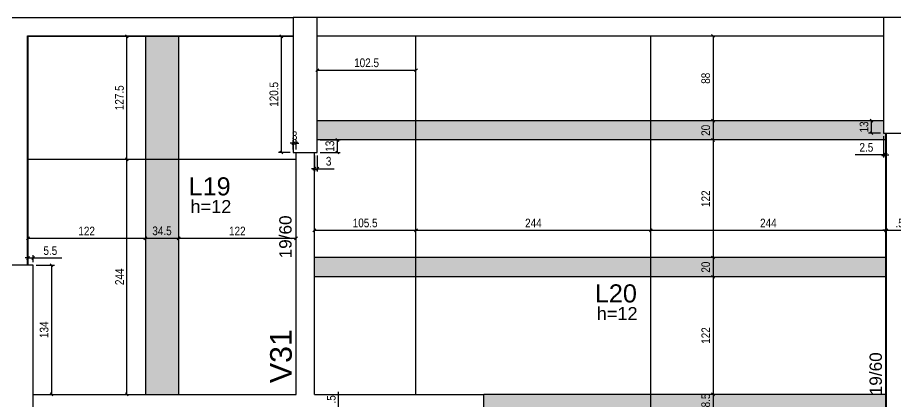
# Model space of a CAD drawing. Header units: millimetres. Extents: x 2716 to 9044, y 218 to 3839.
# Drawn here: x 4003 to 4915, y 2612 to 3010 of the extents above; entities that cross this region are included whole.
import ezdxf

# ---------------------------------------------------------------- set-up
doc = ezdxf.new("R2010")
doc.units = ezdxf.units.MM
for name, color, linetype in [('1', 3, 'Continuous'), ('212', 3, 'Continuous'), ('216', 3, 'Continuous'), ('222', 6, 'Continuous'), ('226', 4, 'Continuous'), ('233', 6, 'Continuous'), ('COTA', 2, 'Continuous'), ('Painéis', 200, 'Continuous')]:
    doc.layers.add(name, color=color, linetype=linetype)
doc.layers.add('Hachura', color=251, linetype='Continuous', lineweight=9)
doc.styles.add('COTA TECNICA-50', font='techl___.ttf', dxfattribs={"height": 9})
doc.styles.get("Standard").update_dxf_attribs({"font": 'arial.ttf'})
doc.dimstyles.new('COTA PAINEL-50', dxfattribs={"dimtxt": 9, "dimasz": 3, "dimexe": 3, "dimexo": 3, "dimgap": 3, "dimtad": 1, "dimdec": 1, "dimzin": 12, "dimdsep": 46, "dimtxsty": 'COTA TECNICA-50', "dimblk1": 'OBLIQUE', "dimblk2": 'OBLIQUE', "dimsah": 1, "dimcen": 0.9, "dimclrd": 4, "dimclre": 4, "dimclrt": 240, "dimadec": 1, "dimazin": 3, "dimtfac": 1, "dimtdec": 1, "dimtmove": 0, "dimatfit": 3, "dimfxl": 1, "dimtolj": 1, "dimtzin": 12, "dimarcsym": 0})

# ---------------------------------------------------------------- blocks, each defined once
blk = doc.blocks.new('_Oblique')
at = {"color": 0, "linetype": 'ByBlock', "lineweight": -2}
blk.add_line((-0.5, -0.5), (0.5, 0.5), dxfattribs=at)
blk = doc.blocks.new('*D11')
at = {"layer": 'COTA', "color": 4, "lineweight": -2, "transparency": 16777216}
blk.add_line((4013.78, 2780.87), (4135.78, 2780.87), dxfattribs=at)
at = {"layer": 'Defpoints', "color": 0, "transparency": 16777216}
for p in [(4013.78, 2780.87), (4135.78, 2780.87), (4135.78, 2780.87)]:
    blk.add_point(p, dxfattribs=at)
at = {"layer": 'COTA', "color": 4, "lineweight": -2, "transparency": 16777216, "xscale": 3, "yscale": 3, "zscale": 3, "rotation": 180}
blk.add_blockref('_Oblique', (4013.78, 2780.87), dxfattribs=at)
at = {"layer": 'COTA', "color": 4, "lineweight": -2, "transparency": 16777216, "xscale": 3, "yscale": 3, "zscale": 3}
blk.add_blockref('_Oblique', (4135.78, 2780.87), dxfattribs=at)
at = {"layer": 'COTA', "color": 240, "transparency": 16777216, "insert": (4074.78, 2788.43), "char_height": 9, "attachment_point": 5, "style": 'COTA TECNICA-50'}
blk.add_mtext('\\A1;122', dxfattribs=at)
blk = doc.blocks.new('*D12')
at = {"layer": 'COTA', "color": 4, "lineweight": -2, "transparency": 16777216}
blk.add_line((4135.78, 2780.87), (4170.28, 2780.87), dxfattribs=at)
at = {"layer": 'Defpoints', "color": 0, "transparency": 16777216}
for p in [(4135.78, 2780.87), (4170.28, 2780.87), (4170.28, 2780.87)]:
    blk.add_point(p, dxfattribs=at)
at = {"layer": 'COTA', "color": 4, "lineweight": -2, "transparency": 16777216, "xscale": 3, "yscale": 3, "zscale": 3, "rotation": 180}
blk.add_blockref('_Oblique', (4135.78, 2780.87), dxfattribs=at)
at = {"layer": 'COTA', "color": 4, "lineweight": -2, "transparency": 16777216, "xscale": 3, "yscale": 3, "zscale": 3}
blk.add_blockref('_Oblique', (4170.28, 2780.87), dxfattribs=at)
at = {"layer": 'COTA', "color": 240, "transparency": 16777216, "insert": (4153.03, 2788.57), "char_height": 9, "attachment_point": 5, "style": 'COTA TECNICA-50'}
blk.add_mtext('\\A1;34.5', dxfattribs=at)
blk = doc.blocks.new('*D13')
at = {"layer": 'COTA', "color": 4, "lineweight": -2, "transparency": 16777216}
blk.add_line((4170.28, 2780.87), (4292.28, 2780.87), dxfattribs=at)
at = {"layer": 'Defpoints', "color": 0, "transparency": 16777216}
for p in [(4170.28, 2780.87), (4292.28, 2780.87), (4292.28, 2780.87)]:
    blk.add_point(p, dxfattribs=at)
at = {"layer": 'COTA', "color": 4, "lineweight": -2, "transparency": 16777216, "xscale": 3, "yscale": 3, "zscale": 3, "rotation": 180}
blk.add_blockref('_Oblique', (4170.28, 2780.87), dxfattribs=at)
at = {"layer": 'COTA', "color": 4, "lineweight": -2, "transparency": 16777216, "xscale": 3, "yscale": 3, "zscale": 3}
blk.add_blockref('_Oblique', (4292.28, 2780.87), dxfattribs=at)
at = {"layer": 'COTA', "color": 240, "transparency": 16777216, "insert": (4231.28, 2788.43), "char_height": 9, "attachment_point": 5, "style": 'COTA TECNICA-50'}
blk.add_mtext('\\A1;122', dxfattribs=at)
blk = doc.blocks.new('*D96')
at = {"layer": 'COTA', "color": 4, "lineweight": -2, "transparency": 16777216}
for p, q in [((4013.78, 2755.94), (4013.78, 2763.48)), ((4019.28, 2755.94), (4019.28, 2763.48)), ((4013.78, 2760.48), (4010.78, 2760.48)), ((4013.78, 2760.48), (4019.28, 2760.48)), ((4019.28, 2760.48), (4048.85, 2760.48))]:
    blk.add_line(p, q, dxfattribs=at)
at = {"layer": 'Defpoints', "color": 0, "transparency": 16777216}
for p in [(4019.28, 2760.48), (4013.78, 2752.94), (4019.28, 2752.94)]:
    blk.add_point(p, dxfattribs=at)
at = {"layer": 'COTA', "color": 4, "lineweight": -2, "transparency": 16777216, "xscale": 3, "yscale": 3, "zscale": 3}
blk.add_blockref('_Oblique', (4013.78, 2760.48), dxfattribs=at)
at = {"layer": 'COTA', "color": 4, "lineweight": -2, "transparency": 16777216, "xscale": 3, "yscale": 3, "zscale": 3, "rotation": 180}
blk.add_blockref('_Oblique', (4019.28, 2760.48), dxfattribs=at)
at = {"layer": 'COTA', "color": 240, "transparency": 16777216, "insert": (4037.06, 2768.08), "char_height": 9, "attachment_point": 5, "style": 'COTA TECNICA-50'}
blk.add_mtext('\\A1;5.5', dxfattribs=at)
blk = doc.blocks.new('*D97')
at = {"layer": 'COTA', "color": 4, "lineweight": -2, "transparency": 16777216}
for p, q in [((4022.28, 2752.94), (4041.32, 2752.94)), ((4038.32, 2752.94), (4038.32, 2618.94)), ((4022.28, 2618.94), (4041.32, 2618.94))]:
    blk.add_line(p, q, dxfattribs=at)
at = {"layer": 'Defpoints', "color": 0, "transparency": 16777216}
for p in [(4019.28, 2752.94), (4019.28, 2618.94), (4038.32, 2618.94)]:
    blk.add_point(p, dxfattribs=at)
at = {"layer": 'COTA', "color": 4, "lineweight": -2, "transparency": 16777216, "xscale": 3, "yscale": 3, "zscale": 3}
for p, rotation in [((4038.32, 2752.94), 90), ((4038.32, 2618.94), 270)]:
    blk.add_blockref('_Oblique', p, dxfattribs=dict(at, rotation=rotation))
at = {"layer": 'COTA', "color": 240, "transparency": 16777216, "insert": (4030.62, 2685.94), "char_height": 9, "attachment_point": 5, "rotation": 90, "style": 'COTA TECNICA-50'}
blk.add_mtext('\\A1;134', dxfattribs=at)
blk = doc.blocks.new('*D98')
at = {"layer": 'COTA', "color": 4, "lineweight": -2, "transparency": 16777216}
for p, q in [((4286.28, 2990.44), (4273.91, 2990.44)), ((4276.91, 2990.44), (4276.91, 2869.94)), ((4286.28, 2869.94), (4273.91, 2869.94))]:
    blk.add_line(p, q, dxfattribs=at)
at = {"layer": 'Defpoints', "color": 0, "transparency": 16777216}
for p in [(4289.28, 2990.44), (4276.91, 2869.94), (4289.28, 2869.94)]:
    blk.add_point(p, dxfattribs=at)
at = {"layer": 'COTA', "color": 4, "lineweight": -2, "transparency": 16777216, "xscale": 3, "yscale": 3, "zscale": 3}
for p, rotation in [((4276.91, 2990.44), 90), ((4276.91, 2869.94), 270)]:
    blk.add_blockref('_Oblique', p, dxfattribs=dict(at, rotation=rotation))
at = {"layer": 'COTA', "color": 240, "transparency": 16777216, "insert": (4269.31, 2930.19), "char_height": 9, "attachment_point": 5, "rotation": 90, "style": 'COTA TECNICA-50'}
blk.add_mtext('\\A1;120.5', dxfattribs=at)
blk = doc.blocks.new('*D99')
at = {"layer": 'COTA', "color": 4, "lineweight": -2, "transparency": 16777216}
for p, q in [((4289.28, 2872.94), (4289.28, 2882.62)), ((4292.28, 2872.94), (4292.28, 2882.62)), ((4289.28, 2879.62), (4286.28, 2879.62)), ((4292.28, 2879.62), (4289.28, 2879.62)), ((4292.28, 2879.62), (4295.28, 2879.62))]:
    blk.add_line(p, q, dxfattribs=at)
at = {"layer": 'Defpoints', "color": 0, "transparency": 16777216}
for p in [(4289.28, 2879.62), (4289.28, 2869.94), (4292.28, 2869.94)]:
    blk.add_point(p, dxfattribs=at)
at = {"layer": 'COTA', "color": 4, "lineweight": -2, "transparency": 16777216, "xscale": 3, "yscale": 3, "zscale": 3}
blk.add_blockref('_Oblique', (4289.28, 2879.62), dxfattribs=at)
at = {"layer": 'COTA', "color": 4, "lineweight": -2, "transparency": 16777216, "xscale": 3, "yscale": 3, "zscale": 3, "rotation": 180}
blk.add_blockref('_Oblique', (4292.28, 2879.62), dxfattribs=at)
at = {"layer": 'COTA', "color": 240, "transparency": 16777216, "insert": (4290.78, 2887.31), "char_height": 9, "attachment_point": 5, "style": 'COTA TECNICA-50'}
blk.add_mtext('\\A1;3', dxfattribs=at)
blk = doc.blocks.new('*D100')
at = {"layer": 'COTA', "color": 4, "lineweight": -2, "transparency": 16777216}
blk.add_line((4116.48, 2618.94), (4116.48, 2862.94), dxfattribs=at)
at = {"layer": 'Defpoints', "color": 0, "transparency": 16777216}
for p in [(4116.48, 2862.94), (4116.48, 2862.94), (4116.48, 2618.94)]:
    blk.add_point(p, dxfattribs=at)
at = {"layer": 'COTA', "color": 4, "lineweight": -2, "transparency": 16777216, "xscale": 3, "yscale": 3, "zscale": 3}
for p, rotation in [((4116.48, 2862.94), 90), ((4116.48, 2618.94), 270)]:
    blk.add_blockref('_Oblique', p, dxfattribs=dict(at, rotation=rotation))
at = {"layer": 'COTA', "color": 240, "transparency": 16777216, "insert": (4108.91, 2740.94), "char_height": 9, "attachment_point": 5, "rotation": 90, "style": 'COTA TECNICA-50'}
blk.add_mtext('\\A1;244', dxfattribs=at)
blk = doc.blocks.new('*D101')
at = {"layer": 'COTA', "color": 4, "lineweight": -2, "transparency": 16777216}
blk.add_line((4116.48, 2862.94), (4116.48, 2990.44), dxfattribs=at)
at = {"layer": 'Defpoints', "color": 0, "transparency": 16777216}
for p in [(4116.48, 2990.44), (4116.48, 2990.44), (4116.48, 2862.94)]:
    blk.add_point(p, dxfattribs=at)
at = {"layer": 'COTA', "color": 4, "lineweight": -2, "transparency": 16777216, "xscale": 3, "yscale": 3, "zscale": 3}
for p, rotation in [((4116.48, 2990.44), 90), ((4116.48, 2862.94), 270)]:
    blk.add_blockref('_Oblique', p, dxfattribs=dict(at, rotation=rotation))
at = {"layer": 'COTA', "color": 240, "transparency": 16777216, "insert": (4108.88, 2926.69), "char_height": 9, "attachment_point": 5, "rotation": 90, "style": 'COTA TECNICA-50'}
blk.add_mtext('\\A1;127.5', dxfattribs=at)
blk = doc.blocks.new('*D43')
at = {"layer": 'COTA', "color": 4, "lineweight": -2, "transparency": 16777216}
for p, q in [((4336.48, 2599.94), (4336.48, 2621.53)), ((4336.48, 2599.47), (4336.48, 2599.94)), ((4336.48, 2599.47), (4336.48, 2596.47))]:
    blk.add_line(p, q, dxfattribs=at)
at = {"layer": 'Defpoints', "color": 0, "transparency": 16777216}
for p in [(4336.48, 2599.94), (4336.48, 2599.94), (4336.48, 2599.47)]:
    blk.add_point(p, dxfattribs=at)
at = {"layer": 'COTA', "color": 4, "lineweight": -2, "transparency": 16777216, "xscale": 3, "yscale": 3, "zscale": 3}
for p, rotation in [((4336.48, 2599.94), 270), ((4336.48, 2599.47), 90)]:
    blk.add_blockref('_Oblique', p, dxfattribs=dict(at, rotation=rotation))
at = {"layer": 'COTA', "color": 240, "transparency": 16777216, "insert": (4328.88, 2613.74), "char_height": 9, "attachment_point": 5, "rotation": 90, "style": 'COTA TECNICA-50'}
blk.add_mtext('\\A1;.5', dxfattribs=at)
blk = doc.blocks.new('*D225')
at = {"layer": 'COTA', "color": 4, "lineweight": -2, "transparency": 16777216}
for p, q in [((4317.28, 2882.94), (4338.13, 2882.94)), ((4335.13, 2882.94), (4335.13, 2869.94)), ((4317.28, 2869.94), (4338.13, 2869.94))]:
    blk.add_line(p, q, dxfattribs=at)
at = {"layer": 'Defpoints', "color": 0, "transparency": 16777216}
for p in [(4314.28, 2882.94), (4314.28, 2869.94), (4335.13, 2869.94)]:
    blk.add_point(p, dxfattribs=at)
at = {"layer": 'COTA', "color": 4, "lineweight": -2, "transparency": 16777216, "xscale": 3, "yscale": 3, "zscale": 3}
for p, rotation in [((4335.13, 2882.94), 90), ((4335.13, 2869.94), 270)]:
    blk.add_blockref('_Oblique', p, dxfattribs=dict(at, rotation=rotation))
at = {"layer": 'COTA', "color": 240, "transparency": 16777216, "insert": (4327.43, 2876.44), "char_height": 9, "attachment_point": 5, "rotation": 90, "style": 'COTA TECNICA-50'}
blk.add_mtext('\\A1;13', dxfattribs=at)
blk = doc.blocks.new('*D226')
at = {"layer": 'COTA', "color": 4, "lineweight": -2, "transparency": 16777216}
for p, q in [((4311.28, 2866.94), (4311.28, 2850.12)), ((4314.28, 2866.94), (4314.28, 2850.12)), ((4311.28, 2853.12), (4308.28, 2853.12)), ((4311.28, 2853.12), (4314.28, 2853.12)), ((4314.28, 2853.12), (4331.98, 2853.12))]:
    blk.add_line(p, q, dxfattribs=at)
at = {"layer": 'Defpoints', "color": 0, "transparency": 16777216}
for p in [(4311.28, 2869.94), (4314.28, 2869.94), (4314.28, 2853.12)]:
    blk.add_point(p, dxfattribs=at)
at = {"layer": 'COTA', "color": 4, "lineweight": -2, "transparency": 16777216, "xscale": 3, "yscale": 3, "zscale": 3}
blk.add_blockref('_Oblique', (4311.28, 2853.12), dxfattribs=at)
at = {"layer": 'COTA', "color": 4, "lineweight": -2, "transparency": 16777216, "xscale": 3, "yscale": 3, "zscale": 3, "rotation": 180}
blk.add_blockref('_Oblique', (4314.28, 2853.12), dxfattribs=at)
at = {"layer": 'COTA', "color": 240, "transparency": 16777216, "insert": (4326.13, 2860.82), "char_height": 9, "attachment_point": 5, "style": 'COTA TECNICA-50'}
blk.add_mtext('\\A1;3', dxfattribs=at)
blk = doc.blocks.new('*D227')
at = {"layer": 'COTA', "color": 4, "lineweight": -2, "transparency": 16777216}
for p, q in [((4899.28, 2902.94), (4886.86, 2902.94)), ((4889.86, 2889.94), (4889.86, 2902.94)), ((4899.28, 2889.94), (4886.86, 2889.94))]:
    blk.add_line(p, q, dxfattribs=at)
at = {"layer": 'Defpoints', "color": 0, "transparency": 16777216}
for p in [(4889.86, 2902.94), (4902.28, 2902.94), (4902.28, 2889.94)]:
    blk.add_point(p, dxfattribs=at)
at = {"layer": 'COTA', "color": 4, "lineweight": -2, "transparency": 16777216, "xscale": 3, "yscale": 3, "zscale": 3}
for p, rotation in [((4889.86, 2902.94), 90), ((4889.86, 2889.94), 270)]:
    blk.add_blockref('_Oblique', p, dxfattribs=dict(at, rotation=rotation))
at = {"layer": 'COTA', "color": 240, "transparency": 16777216, "insert": (4882.17, 2896.44), "char_height": 9, "attachment_point": 5, "rotation": 90, "style": 'COTA TECNICA-50'}
blk.add_mtext('\\A1;13', dxfattribs=at)
blk = doc.blocks.new('*D228')
at = {"layer": 'COTA', "color": 4, "lineweight": -2, "transparency": 16777216}
for p, q in [((4902.28, 2886.94), (4902.28, 2864.59)), ((4904.78, 2886.94), (4904.78, 2864.59)), ((4902.28, 2867.59), (4872.92, 2867.59)), ((4904.78, 2867.59), (4902.28, 2867.59)), ((4904.78, 2867.59), (4907.78, 2867.59))]:
    blk.add_line(p, q, dxfattribs=at)
at = {"layer": 'Defpoints', "color": 0, "transparency": 16777216}
for p in [(4902.28, 2889.94), (4904.78, 2889.94), (4902.28, 2867.59)]:
    blk.add_point(p, dxfattribs=at)
at = {"layer": 'COTA', "color": 4, "lineweight": -2, "transparency": 16777216, "xscale": 3, "yscale": 3, "zscale": 3}
blk.add_blockref('_Oblique', (4902.28, 2867.59), dxfattribs=at)
at = {"layer": 'COTA', "color": 4, "lineweight": -2, "transparency": 16777216, "xscale": 3, "yscale": 3, "zscale": 3, "rotation": 180}
blk.add_blockref('_Oblique', (4904.78, 2867.59), dxfattribs=at)
at = {"layer": 'COTA', "color": 240, "transparency": 16777216, "insert": (4884.6, 2875.19), "char_height": 9, "attachment_point": 5, "style": 'COTA TECNICA-50'}
blk.add_mtext('\\A1;2.5', dxfattribs=at)
blk = doc.blocks.new('*D229')
at = {"layer": 'COTA', "color": 4, "lineweight": -2, "transparency": 16777216}
blk.add_line((4725.35, 2990.94), (4725.35, 2902.94), dxfattribs=at)
at = {"layer": 'Defpoints', "color": 0, "transparency": 16777216}
for p in [(4725.35, 2990.94), (4725.35, 2902.94), (4725.35, 2902.94)]:
    blk.add_point(p, dxfattribs=at)
at = {"layer": 'COTA', "color": 4, "lineweight": -2, "transparency": 16777216, "xscale": 3, "yscale": 3, "zscale": 3}
for p, rotation in [((4725.35, 2990.94), 90), ((4725.35, 2902.94), 270)]:
    blk.add_blockref('_Oblique', p, dxfattribs=dict(at, rotation=rotation))
at = {"layer": 'COTA', "color": 240, "transparency": 16777216, "insert": (4717.76, 2946.94), "char_height": 9, "attachment_point": 5, "rotation": 90, "style": 'COTA TECNICA-50'}
blk.add_mtext('\\A1;88', dxfattribs=at)
blk = doc.blocks.new('*D230')
at = {"layer": 'COTA', "color": 4, "lineweight": -2, "transparency": 16777216}
blk.add_line((4725.35, 2902.94), (4725.35, 2882.94), dxfattribs=at)
at = {"layer": 'Defpoints', "color": 0, "transparency": 16777216}
for p in [(4725.35, 2902.94), (4725.35, 2882.94), (4725.35, 2882.94)]:
    blk.add_point(p, dxfattribs=at)
at = {"layer": 'COTA', "color": 4, "lineweight": -2, "transparency": 16777216, "xscale": 3, "yscale": 3, "zscale": 3}
for p, rotation in [((4725.35, 2902.94), 90), ((4725.35, 2882.94), 270)]:
    blk.add_blockref('_Oblique', p, dxfattribs=dict(at, rotation=rotation))
at = {"layer": 'COTA', "color": 240, "transparency": 16777216, "insert": (4717.76, 2892.94), "char_height": 9, "attachment_point": 5, "rotation": 90, "style": 'COTA TECNICA-50'}
blk.add_mtext('\\A1;20', dxfattribs=at)
blk = doc.blocks.new('*D231')
at = {"layer": 'COTA', "color": 4, "lineweight": -2, "transparency": 16777216}
blk.add_line((4725.35, 2882.94), (4725.35, 2760.94), dxfattribs=at)
at = {"layer": 'Defpoints', "color": 0, "transparency": 16777216}
for p in [(4725.35, 2882.94), (4725.35, 2760.94), (4725.35, 2760.94)]:
    blk.add_point(p, dxfattribs=at)
at = {"layer": 'COTA', "color": 4, "lineweight": -2, "transparency": 16777216, "xscale": 3, "yscale": 3, "zscale": 3}
for p, rotation in [((4725.35, 2882.94), 90), ((4725.35, 2760.94), 270)]:
    blk.add_blockref('_Oblique', p, dxfattribs=dict(at, rotation=rotation))
at = {"layer": 'COTA', "color": 240, "transparency": 16777216, "insert": (4717.79, 2821.94), "char_height": 9, "attachment_point": 5, "rotation": 90, "style": 'COTA TECNICA-50'}
blk.add_mtext('\\A1;122', dxfattribs=at)
blk = doc.blocks.new('*D232')
at = {"layer": 'COTA', "color": 4, "lineweight": -2, "transparency": 16777216}
blk.add_line((4725.35, 2760.94), (4725.35, 2740.94), dxfattribs=at)
at = {"layer": 'Defpoints', "color": 0, "transparency": 16777216}
for p in [(4725.35, 2760.94), (4725.35, 2740.94), (4725.35, 2740.94)]:
    blk.add_point(p, dxfattribs=at)
at = {"layer": 'COTA', "color": 4, "lineweight": -2, "transparency": 16777216, "xscale": 3, "yscale": 3, "zscale": 3}
for p, rotation in [((4725.35, 2760.94), 90), ((4725.35, 2740.94), 270)]:
    blk.add_blockref('_Oblique', p, dxfattribs=dict(at, rotation=rotation))
at = {"layer": 'COTA', "color": 240, "transparency": 16777216, "insert": (4717.76, 2750.94), "char_height": 9, "attachment_point": 5, "rotation": 90, "style": 'COTA TECNICA-50'}
blk.add_mtext('\\A1;20', dxfattribs=at)
blk = doc.blocks.new('*D233')
at = {"layer": 'COTA', "color": 4, "lineweight": -2, "transparency": 16777216}
blk.add_line((4725.35, 2740.94), (4725.35, 2618.94), dxfattribs=at)
at = {"layer": 'Defpoints', "color": 0, "transparency": 16777216}
for p in [(4725.35, 2740.94), (4725.35, 2618.94), (4725.35, 2618.94)]:
    blk.add_point(p, dxfattribs=at)
at = {"layer": 'COTA', "color": 4, "lineweight": -2, "transparency": 16777216, "xscale": 3, "yscale": 3, "zscale": 3}
for p, rotation in [((4725.35, 2740.94), 90), ((4725.35, 2618.94), 270)]:
    blk.add_blockref('_Oblique', p, dxfattribs=dict(at, rotation=rotation))
at = {"layer": 'COTA', "color": 240, "transparency": 16777216, "insert": (4717.79, 2679.94), "char_height": 9, "attachment_point": 5, "rotation": 90, "style": 'COTA TECNICA-50'}
blk.add_mtext('\\A1;122', dxfattribs=at)
blk = doc.blocks.new('*D234')
at = {"layer": 'COTA', "color": 4, "lineweight": -2, "transparency": 16777216}
blk.add_line((4725.35, 2618.94), (4725.35, 2600.44), dxfattribs=at)
at = {"layer": 'Defpoints', "color": 0, "transparency": 16777216}
for p in [(4725.35, 2618.94), (4725.35, 2600.44), (4725.35, 2600.44)]:
    blk.add_point(p, dxfattribs=at)
at = {"layer": 'COTA', "color": 4, "lineweight": -2, "transparency": 16777216, "xscale": 3, "yscale": 3, "zscale": 3}
for p, rotation in [((4725.35, 2618.94), 90), ((4725.35, 2600.44), 270)]:
    blk.add_blockref('_Oblique', p, dxfattribs=dict(at, rotation=rotation))
at = {"layer": 'COTA', "color": 240, "transparency": 16777216, "insert": (4717.73, 2609.69), "char_height": 9, "attachment_point": 5, "rotation": 90, "style": 'COTA TECNICA-50'}
blk.add_mtext('\\A1;18.5', dxfattribs=at)
blk = doc.blocks.new('*D238')
at = {"layer": 'COTA', "color": 4, "lineweight": -2, "transparency": 16777216}
blk.add_line((4311.28, 2789.16), (4416.78, 2789.16), dxfattribs=at)
at = {"layer": 'Defpoints', "color": 0, "transparency": 16777216}
for p in [(4311.28, 2789.16), (4416.78, 2789.16), (4416.78, 2789.16)]:
    blk.add_point(p, dxfattribs=at)
at = {"layer": 'COTA', "color": 4, "lineweight": -2, "transparency": 16777216, "xscale": 3, "yscale": 3, "zscale": 3, "rotation": 180}
blk.add_blockref('_Oblique', (4311.28, 2789.16), dxfattribs=at)
at = {"layer": 'COTA', "color": 4, "lineweight": -2, "transparency": 16777216, "xscale": 3, "yscale": 3, "zscale": 3}
blk.add_blockref('_Oblique', (4416.78, 2789.16), dxfattribs=at)
at = {"layer": 'COTA', "color": 240, "transparency": 16777216, "insert": (4364.03, 2796.76), "char_height": 9, "attachment_point": 5, "style": 'COTA TECNICA-50'}
blk.add_mtext('\\A1;105.5', dxfattribs=at)
blk = doc.blocks.new('*D239')
at = {"layer": 'COTA', "color": 4, "lineweight": -2, "transparency": 16777216}
blk.add_line((4416.78, 2789.16), (4660.78, 2789.16), dxfattribs=at)
at = {"layer": 'Defpoints', "color": 0, "transparency": 16777216}
for p in [(4416.78, 2789.16), (4660.78, 2789.16), (4660.78, 2789.16)]:
    blk.add_point(p, dxfattribs=at)
at = {"layer": 'COTA', "color": 4, "lineweight": -2, "transparency": 16777216, "xscale": 3, "yscale": 3, "zscale": 3, "rotation": 180}
blk.add_blockref('_Oblique', (4416.78, 2789.16), dxfattribs=at)
at = {"layer": 'COTA', "color": 4, "lineweight": -2, "transparency": 16777216, "xscale": 3, "yscale": 3, "zscale": 3}
blk.add_blockref('_Oblique', (4660.78, 2789.16), dxfattribs=at)
at = {"layer": 'COTA', "color": 240, "transparency": 16777216, "insert": (4538.78, 2796.73), "char_height": 9, "attachment_point": 5, "style": 'COTA TECNICA-50'}
blk.add_mtext('\\A1;244', dxfattribs=at)
blk = doc.blocks.new('*D240')
at = {"layer": 'COTA', "color": 4, "lineweight": -2, "transparency": 16777216}
blk.add_line((4660.78, 2789.16), (4904.78, 2789.16), dxfattribs=at)
at = {"layer": 'Defpoints', "color": 0, "transparency": 16777216}
for p in [(4660.78, 2789.16), (4904.78, 2789.16), (4904.78, 2789.16)]:
    blk.add_point(p, dxfattribs=at)
at = {"layer": 'COTA', "color": 4, "lineweight": -2, "transparency": 16777216, "xscale": 3, "yscale": 3, "zscale": 3, "rotation": 180}
blk.add_blockref('_Oblique', (4660.78, 2789.16), dxfattribs=at)
at = {"layer": 'COTA', "color": 4, "lineweight": -2, "transparency": 16777216, "xscale": 3, "yscale": 3, "zscale": 3}
blk.add_blockref('_Oblique', (4904.78, 2789.16), dxfattribs=at)
at = {"layer": 'COTA', "color": 240, "transparency": 16777216, "insert": (4782.78, 2796.73), "char_height": 9, "attachment_point": 5, "style": 'COTA TECNICA-50'}
blk.add_mtext('\\A1;244', dxfattribs=at)
blk = doc.blocks.new('*D241')
at = {"layer": 'COTA', "color": 4, "lineweight": -2, "transparency": 16777216}
for p, q in [((4904.78, 2789.16), (4901.78, 2789.16)), ((4904.78, 2789.16), (4905.28, 2789.16)), ((4905.28, 2789.16), (4926.87, 2789.16))]:
    blk.add_line(p, q, dxfattribs=at)
at = {"layer": 'Defpoints', "color": 0, "transparency": 16777216}
for p in [(4904.78, 2789.16), (4905.28, 2789.16), (4905.28, 2789.16)]:
    blk.add_point(p, dxfattribs=at)
at = {"layer": 'COTA', "color": 4, "lineweight": -2, "transparency": 16777216, "xscale": 3, "yscale": 3, "zscale": 3}
blk.add_blockref('_Oblique', (4904.78, 2789.16), dxfattribs=at)
at = {"layer": 'COTA', "color": 4, "lineweight": -2, "transparency": 16777216, "xscale": 3, "yscale": 3, "zscale": 3, "rotation": 180}
blk.add_blockref('_Oblique', (4905.28, 2789.16), dxfattribs=at)
at = {"layer": 'COTA', "color": 240, "transparency": 16777216, "insert": (4919.08, 2796.76), "char_height": 9, "attachment_point": 5, "style": 'COTA TECNICA-50'}
blk.add_mtext('\\A1;.5', dxfattribs=at)
blk = doc.blocks.new('*D242')
at = {"layer": 'COTA', "color": 4, "lineweight": -2, "transparency": 16777216}
blk.add_line((4314.28, 2955.4), (4416.78, 2955.4), dxfattribs=at)
at = {"layer": 'Defpoints', "color": 0, "transparency": 16777216}
for p in [(4314.28, 2955.4), (4416.78, 2955.4), (4416.78, 2955.4)]:
    blk.add_point(p, dxfattribs=at)
at = {"layer": 'COTA', "color": 4, "lineweight": -2, "transparency": 16777216, "xscale": 3, "yscale": 3, "zscale": 3, "rotation": 180}
blk.add_blockref('_Oblique', (4314.28, 2955.4), dxfattribs=at)
at = {"layer": 'COTA', "color": 4, "lineweight": -2, "transparency": 16777216, "xscale": 3, "yscale": 3, "zscale": 3}
blk.add_blockref('_Oblique', (4416.78, 2955.4), dxfattribs=at)
at = {"layer": 'COTA', "color": 240, "transparency": 16777216, "insert": (4365.53, 2963), "char_height": 9, "attachment_point": 5, "style": 'COTA TECNICA-50'}
blk.add_mtext('\\A1;102.5', dxfattribs=at)

msp = doc.modelspace()

# ---------------------------------------------------------------- hatches: boundary and pattern name
at = {"layer": 'Hachura', "linetype": 'ByBlock'}
h = msp.add_hatch(color=256, dxfattribs=at)
h.dxf.hatch_style = 1
h.paths.add_polyline_path([(4170.28, 2618.94), (4135.78, 2618.94), (4135.78, 2990.44), (4170.28, 2990.44)])
h = msp.add_hatch(color=256, dxfattribs=at)
h.dxf.hatch_style = 1
h.paths.add_polyline_path([(4904.78, 2889.94), (4902.28, 2889.94), (4902.28, 2902.94), (4314.28, 2902.94), (4314.28, 2882.94), (4904.78, 2882.94)])
h = msp.add_hatch(color=256, dxfattribs=at)
h.dxf.hatch_style = 1
h.paths.add_polyline_path([(4311.28, 2740.94), (4904.78, 2740.94), (4904.78, 2760.94), (4311.28, 2760.94)])
h = msp.add_hatch(color=256, dxfattribs=at)
h.dxf.hatch_style = 1
h.paths.add_polyline_path([(4904.78, 2600.44), (4904.78, 2618.84), (4487.28, 2618.84), (4487.28, 2600.44)])

# ---------------------------------------------------------------- linework, layer by layer
at = {"layer": '1'}
for p, q in [((3508.28, 3009.94), (4289.28, 3009.94)), ((4013.28, 2752.94), (4013.28, 2990.94)), ((4013.28, 2990.94), (4289.28, 2990.94)), ((4314.28, 2990.94), (4902.28, 2990.94)), ((4292.28, 2618.84), (4292.28, 2869.94)), ((4311.28, 2618.84), (4311.28, 2869.94)), ((4019.28, 2618.94), (4292.28, 2618.94)), ((4311.28, 2618.94), (4487.28, 2618.94))]:
    msp.add_line(p, q, dxfattribs=at)
for points in [[(4902.28, 3009.94), (4314.28, 3009.94)], [(4905.28, 2889.94), (4905.28, 2477.94)], [(4487.28, 2477.94), (4487.28, 2618.84)]]:
    msp.add_lwpolyline(points, dxfattribs=at)
at = {"layer": '222'}
for points in [[(4289.28, 2869.94), (4314.28, 2869.94), (4314.28, 3009.94), (4289.28, 3009.94), (4289.28, 2869.94)], [(4902.28, 2889.94), (4927.28, 2889.94), (4927.28, 3009.94), (4902.28, 3009.94), (4902.28, 2889.94)], [(3994.28, 2587.94), (4019.28, 2587.94), (4019.28, 2752.94), (3994.28, 2752.94), (3994.28, 2587.94)]]:
    msp.add_lwpolyline(points, dxfattribs=at)
at = {"layer": 'Painéis'}
for p, q in [((4416.78, 2618.94), (4416.78, 2990.94)), ((4660.78, 2478.44), (4660.78, 2990.94)), ((4013.78, 2990.44), (4013.78, 2752.94)), ((4289.28, 2990.44), (4013.78, 2990.44)), ((4135.78, 2990.44), (4135.78, 2618.94)), ((4170.28, 2990.44), (4170.28, 2618.94)), ((4902.28, 2902.94), (4314.28, 2902.94)), ((4904.78, 2882.94), (4314.28, 2882.94)), ((4904.78, 2478.44), (4904.78, 2889.94)), ((4013.78, 2862.94), (4292.28, 2862.94)), ((4904.78, 2760.94), (4311.28, 2760.94)), ((4904.78, 2740.94), (4311.28, 2740.94)), ((4904.78, 2618.94), (4487.28, 2618.94))]:
    msp.add_line(p, q, dxfattribs=at)

# ---------------------------------------------------------------- texts
at = {"layer": '212'}
for p in [(4287.6, 2760.03), (4900.67, 2618)]:
    msp.add_text('19/60', height=12.75, rotation=90, dxfattribs=at).set_placement(p)
at = {"layer": '216'}
for p in [(4182.58, 2807.07), (4604.51, 2696.01)]:
    msp.add_text('h=12', height=13.5, dxfattribs=at).set_placement(p)
at = {"layer": '226'}
for s, p in [('L19', (4180.66, 2825.4)), ('L20', (4602.58, 2714.33))]:
    msp.add_text(s, height=18.75, dxfattribs=at).set_placement(p)
at = {"layer": '233'}
msp.add_text('V31', height=22.5, rotation=90, dxfattribs=at).set_placement((4287.82, 2630.59))

# ---------------------------------------------------------------- dimensions: what is measured, and where the dimension line sits
at = {"layer": 'COTA'}
for base, p1, p2, picture, middle in [((4116.48, 2990.44), (4116.48, 2862.94), (4116.48, 2990.44), '*D101', (4108.88, 2926.69)), ((4276.91, 2869.94), (4289.28, 2990.44), (4289.28, 2869.94), '*D98', (4269.31, 2930.19)), ((4725.35, 2902.94), (4725.35, 2990.94), (4725.35, 2902.94), '*D229', (4717.76, 2946.94)), ((4116.48, 2862.94), (4116.48, 2618.94), (4116.48, 2862.94), '*D100', (4108.91, 2740.94)), ((4038.32, 2618.94), (4019.28, 2752.94), (4019.28, 2618.94), '*D97', (4030.62, 2685.94)), ((4336.48, 2599.94), (4336.48, 2599.47), (4336.48, 2599.94), '*D43', (4328.88, 2613.74))]:
    dim = msp.add_linear_dim(base=base, p1=p1, p2=p2, angle=90, dimstyle='COTA PAINEL-50', dxfattribs=at)
    dim.commit()
    dim.dimension.update_dxf_attribs({"geometry": picture, "text_midpoint": middle})
for base, p1, p2, picture, middle in [((4416.78, 2955.4), (4314.28, 2955.4), (4416.78, 2955.4), '*D242', (4365.53, 2963)), ((4902.28, 2867.59), (4904.78, 2889.94), (4902.28, 2889.94), '*D228', (4884.6, 2875.19)), ((4314.28, 2853.12), (4311.28, 2869.94), (4314.28, 2869.94), '*D226', (4326.13, 2860.82)), ((4416.78, 2789.16), (4311.28, 2789.16), (4416.78, 2789.16), '*D238', (4364.03, 2796.76)), ((4660.78, 2789.16), (4416.78, 2789.16), (4660.78, 2789.16), '*D239', (4538.78, 2796.73)), ((4904.78, 2789.16), (4660.78, 2789.16), (4904.78, 2789.16), '*D240', (4782.78, 2796.73)), ((4905.28, 2789.16), (4904.78, 2789.16), (4905.28, 2789.16), '*D241', (4919.08, 2796.76)), ((4135.78, 2780.87), (4013.78, 2780.87), (4135.78, 2780.87), '*D11', (4074.78, 2788.43)), ((4170.28, 2780.87), (4135.78, 2780.87), (4170.28, 2780.87), '*D12', (4153.03, 2788.57)), ((4292.28, 2780.87), (4170.28, 2780.87), (4292.28, 2780.87), '*D13', (4231.28, 2788.43)), ((4019.28, 2760.48), (4013.78, 2752.94), (4019.28, 2752.94), '*D96', (4037.06, 2768.08))]:
    dim = msp.add_linear_dim(base=base, p1=p1, p2=p2, dimstyle='COTA PAINEL-50', dxfattribs=at)
    dim.commit()
    dim.dimension.update_dxf_attribs({"geometry": picture, "text_midpoint": middle})
for base, p1, p2, picture, middle in [((4725.35, 2882.94), (4725.35, 2902.94), (4725.35, 2882.94), '*D230', (4717.76, 2892.94)), ((4725.35, 2760.94), (4725.35, 2882.94), (4725.35, 2760.94), '*D231', (4717.79, 2821.94)), ((4725.35, 2740.94), (4725.35, 2760.94), (4725.35, 2740.94), '*D232', (4717.76, 2750.94)), ((4725.35, 2618.94), (4725.35, 2740.94), (4725.35, 2618.94), '*D233', (4717.79, 2679.94))]:
    dim = msp.add_linear_dim(base=base, p1=p1, p2=p2, angle=90, dimstyle='COTA PAINEL-50', override={"dimtmove": 1}, dxfattribs=at)
    dim.commit()
    dim.dimension.update_dxf_attribs({"geometry": picture, "text_midpoint": middle})
for base, p1, p2, picture, middle in [((4889.86, 2902.94), (4902.28, 2889.94), (4902.28, 2902.94), '*D227', (4889.86, 2896.44)), ((4335.13, 2869.94), (4314.28, 2882.94), (4314.28, 2869.94), '*D225', (4335.13, 2876.44)), ((4725.35, 2600.44), (4725.35, 2618.94), (4725.35, 2600.44), '*D234', (4725.35, 2609.69))]:
    dim = msp.add_linear_dim(base=base, p1=p1, p2=p2, angle=90, dimstyle='COTA PAINEL-50', dxfattribs=at)
    dim.commit()
    dim.dimension.update_dxf_attribs({"geometry": picture, "text_midpoint": middle, "dimtype": 160})
dim = msp.add_linear_dim(base=(4289.28, 2879.62), p1=(4292.28, 2869.94), p2=(4289.28, 2869.94), dimstyle='COTA PAINEL-50', dxfattribs=at)
dim.commit()
dim.dimension.update_dxf_attribs({"geometry": '*D99', "text_midpoint": (4290.78, 2879.62), "dimtype": 160})

doc.saveas('drawing.dxf')
